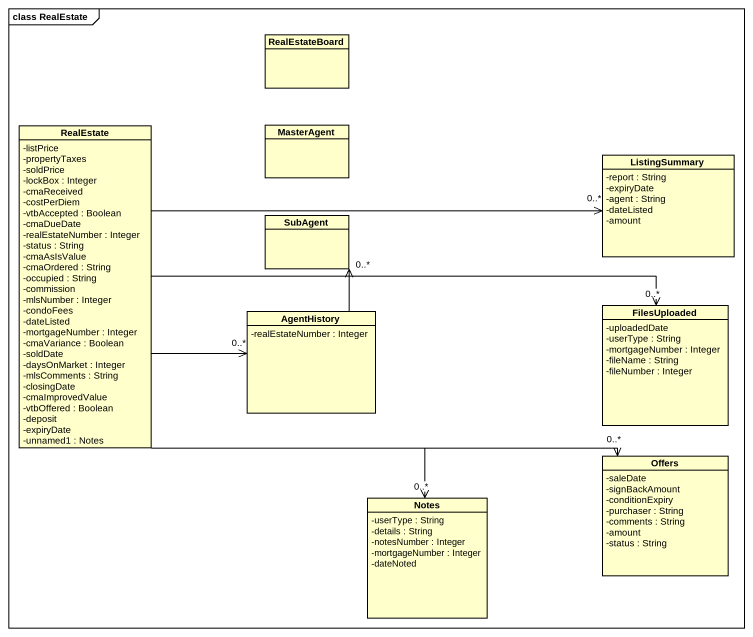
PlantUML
@startuml
mainframe class RealEstate
hide circle
hide empty members
skinparam classAttributeIconSize 0
class RealEstateBoard
class RealEstate {
  -listPrice
  -propertyTaxes
  -soldPrice
  -lockBox : Integer
  -cmaReceived
  -costPerDiem
  -vtbAccepted : Boolean
  -cmaDueDate
  -realEstateNumber : Integer
  -status : String
  -cmaAsIsValue
  -cmaOrdered : String
  -occupied : String
  -commission
  -mlsNumber : Integer
  -condoFees
  -dateListed
  -mortgageNumber : Integer
  -cmaVariance : Boolean
  -soldDate
  -daysOnMarket : Integer
  -mlsComments : String
  -closingDate
  -cmaImprovedValue
  -vtbOffered : Boolean
  -deposit
  -expiryDate
  -unnamed1 : Notes
}
class MasterAgent
class ListingSummary {
  -report : String
  -expiryDate
  -agent : String
  -dateListed
  -amount
}
class SubAgent
class AgentHistory {
  -realEstateNumber : Integer
}
class FilesUploaded {
  -uploadedDate
  -userType : String
  -mortgageNumber : Integer
  -fileName : String
  -fileNumber : Integer
}
class Offers {
  -saleDate
  -signBackAmount
  -conditionExpiry
  -purchaser : String
  -comments : String
  -amount
  -status : String
}
class Notes {
  -userType : String
  -details : String
  -notesNumber : Integer
  -mortgageNumber : Integer
  -dateNoted
}
RealEstate -right-> "0..*" ListingSummary
RealEstate -right-> "0..*" AgentHistory
RealEstate -right-> "0..*" FilesUploaded
RealEstate -right-> "0..*" Offers
RealEstate --> "0..*" Notes
AgentHistory -up-> "0..*" SubAgent
@enduml
